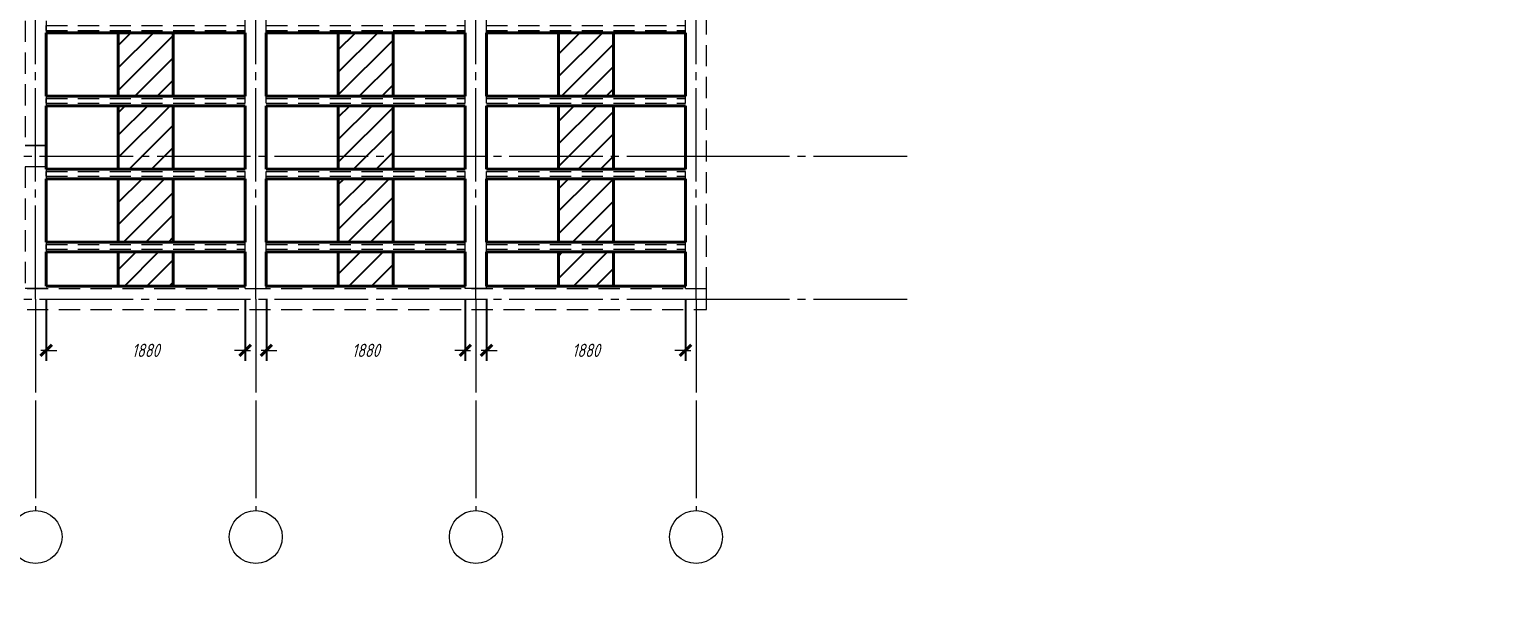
# Model space of a CAD drawing. Header units: millimetres. Extents: x 0 to 6720, y 0 to 297.
# Drawn here: x 1400.5 to 1676, y 0 to 109.4 of the extents above; entities that cross this region are included whole.
import ezdxf

# ---------------------------------------------------------------- set-up
doc = ezdxf.new("R2010")
doc.units = ezdxf.units.MM
for name, pattern in [('K5LT_AXLED', [22.1875, 17.6875, -1.5, 1.5, -1.5]), ('K5LT_BASIC', [0]), ('K5LT_DASHED', [6, 4, -2]), ('K5LT_THIN', [0])]:
    doc.linetypes.add(name, pattern=pattern)
doc.layers.add('Системный слой', color=7, linetype='Continuous')
doc.styles.add('KDIMTEXTSTYLE', font='GOST_AU.SHX', dxfattribs={"width": 0.96, "oblique": 15, "height": 5})
doc.styles.add('KTEXTSTYLE', font='GOST_AU.SHX', dxfattribs={"width": 0.96, "height": 5})
doc.dimstyles.new('KDIMSTYLE (0.02)', dxfattribs={"dimtxt": 5, "dimasz": 1, "dimexe": 2, "dimexo": 0, "dimgap": 1, "dimtad": 1, "dimlfac": 50, "dimtxsty": 'KDIMTEXTSTYLE', "dimsah": 1, "dimcen": 0, "dimdle": 1, "dimadec": 0, "dimazin": 0, "dimtfac": 0.667, "dimtmove": 0, "dimatfit": 3, "dimfxl": 0, "dimtvp": 1, "dimtolj": 1, "dimtzin": 0, "dimarcsym": 0})
pattern_1 = [(45, (0, 0), (-2.1213203, 2.1213203), [])]

# ---------------------------------------------------------------- blocks, each defined once
blk = doc.blocks.new('U143')
at = {"layer": 'Системный слой', "color": 5, "linetype": 'K5LT_BASIC', "lineweight": 40}
for p, q in [((1427.71, 108.75), (1403.71, 108.75)), ((1403.71, 108.75), (1403.71, 96.75)), ((1427.71, 96.75), (1427.71, 108.75)), ((1403.71, 96.75), (1427.71, 96.75))]:
    blk.add_line(p, q, dxfattribs=at)
blk = doc.blocks.new('U144')
at = {"layer": 'Системный слой', "color": 5, "linetype": 'K5LT_BASIC', "lineweight": 40}
for p, q in [((1441.31, 108.75), (1417.31, 108.75)), ((1417.31, 108.75), (1417.31, 96.75)), ((1441.31, 96.75), (1441.31, 108.75)), ((1417.31, 96.75), (1441.31, 96.75))]:
    blk.add_line(p, q, dxfattribs=at)
blk = doc.blocks.new('U145')
at = {"layer": 'Системный слой', "color": 5, "linetype": 'K5LT_BASIC', "lineweight": 40}
for p, q in [((1427.71, 94.95), (1403.71, 94.95)), ((1403.71, 94.95), (1403.71, 82.95)), ((1427.71, 82.95), (1427.71, 94.95)), ((1403.71, 82.95), (1427.71, 82.95))]:
    blk.add_line(p, q, dxfattribs=at)
blk = doc.blocks.new('U146')
at = {"layer": 'Системный слой', "color": 5, "linetype": 'K5LT_BASIC', "lineweight": 40}
for p, q in [((1441.31, 94.95), (1417.31, 94.95)), ((1417.31, 94.95), (1417.31, 82.95)), ((1441.31, 82.95), (1441.31, 94.95)), ((1417.31, 82.95), (1441.31, 82.95))]:
    blk.add_line(p, q, dxfattribs=at)
blk = doc.blocks.new('U147')
at = {"layer": 'Системный слой', "color": 5, "linetype": 'K5LT_BASIC', "lineweight": 40}
for p, q in [((1427.71, 81.15), (1403.71, 81.15)), ((1403.71, 81.15), (1403.71, 69.15)), ((1427.71, 69.15), (1427.71, 81.15)), ((1403.71, 69.15), (1427.71, 69.15))]:
    blk.add_line(p, q, dxfattribs=at)
blk = doc.blocks.new('U148')
at = {"layer": 'Системный слой', "color": 5, "linetype": 'K5LT_BASIC', "lineweight": 40}
for p, q in [((1441.31, 81.15), (1417.31, 81.15)), ((1417.31, 81.15), (1417.31, 69.15)), ((1441.31, 69.15), (1441.31, 81.15)), ((1417.31, 69.15), (1441.31, 69.15))]:
    blk.add_line(p, q, dxfattribs=at)
blk = doc.blocks.new('U149')
at = {"layer": 'Системный слой', "color": 5, "linetype": 'K5LT_BASIC', "lineweight": 40}
for p, q in [((1427.71, 67.35), (1403.71, 67.35)), ((1403.71, 67.35), (1403.71, 60.84)), ((1427.71, 60.84), (1427.71, 67.35)), ((1403.71, 60.84), (1427.71, 60.84))]:
    blk.add_line(p, q, dxfattribs=at)
blk = doc.blocks.new('U150')
at = {"layer": 'Системный слой', "color": 5, "linetype": 'K5LT_BASIC', "lineweight": 40}
for p, q in [((1441.31, 67.35), (1417.31, 67.35)), ((1417.31, 67.35), (1417.31, 60.84)), ((1441.31, 60.84), (1441.31, 67.35)), ((1417.31, 60.84), (1441.31, 60.84))]:
    blk.add_line(p, q, dxfattribs=at)
blk = doc.blocks.new('U153')
at = {"layer": 'Системный слой', "color": 5, "linetype": 'K5LT_BASIC', "lineweight": 40}
for p, q in [((1469.31, 108.75), (1445.31, 108.75)), ((1445.31, 108.75), (1445.31, 96.75)), ((1469.31, 96.75), (1469.31, 108.75)), ((1445.31, 96.75), (1469.31, 96.75))]:
    blk.add_line(p, q, dxfattribs=at)
blk = doc.blocks.new('U154')
at = {"layer": 'Системный слой', "color": 5, "linetype": 'K5LT_BASIC', "lineweight": 40}
for p, q in [((1482.91, 108.75), (1458.91, 108.75)), ((1458.91, 108.75), (1458.91, 96.75)), ((1482.91, 96.75), (1482.91, 108.75)), ((1458.91, 96.75), (1482.91, 96.75))]:
    blk.add_line(p, q, dxfattribs=at)
blk = doc.blocks.new('U155')
at = {"layer": 'Системный слой', "color": 5, "linetype": 'K5LT_BASIC', "lineweight": 40}
for p, q in [((1469.31, 94.95), (1445.31, 94.95)), ((1445.31, 94.95), (1445.31, 82.95)), ((1469.31, 82.95), (1469.31, 94.95)), ((1445.31, 82.95), (1469.31, 82.95))]:
    blk.add_line(p, q, dxfattribs=at)
blk = doc.blocks.new('U156')
at = {"layer": 'Системный слой', "color": 5, "linetype": 'K5LT_BASIC', "lineweight": 40}
for p, q in [((1482.91, 94.95), (1458.91, 94.95)), ((1458.91, 94.95), (1458.91, 82.95)), ((1482.91, 82.95), (1482.91, 94.95)), ((1458.91, 82.95), (1482.91, 82.95))]:
    blk.add_line(p, q, dxfattribs=at)
blk = doc.blocks.new('U157')
at = {"layer": 'Системный слой', "color": 5, "linetype": 'K5LT_BASIC', "lineweight": 40}
for p, q in [((1469.31, 81.15), (1445.31, 81.15)), ((1445.31, 81.15), (1445.31, 69.15)), ((1469.31, 69.15), (1469.31, 81.15)), ((1445.31, 69.15), (1469.31, 69.15))]:
    blk.add_line(p, q, dxfattribs=at)
blk = doc.blocks.new('U158')
at = {"layer": 'Системный слой', "color": 5, "linetype": 'K5LT_BASIC', "lineweight": 40}
for p, q in [((1482.91, 81.15), (1458.91, 81.15)), ((1458.91, 81.15), (1458.91, 69.15)), ((1482.91, 69.15), (1482.91, 81.15)), ((1458.91, 69.15), (1482.91, 69.15))]:
    blk.add_line(p, q, dxfattribs=at)
blk = doc.blocks.new('U159')
at = {"layer": 'Системный слой', "color": 5, "linetype": 'K5LT_BASIC', "lineweight": 40}
for p, q in [((1469.31, 67.35), (1445.31, 67.35)), ((1445.31, 67.35), (1445.31, 60.84)), ((1469.31, 60.84), (1469.31, 67.35)), ((1445.31, 60.84), (1469.31, 60.84))]:
    blk.add_line(p, q, dxfattribs=at)
blk = doc.blocks.new('U160')
at = {"layer": 'Системный слой', "color": 5, "linetype": 'K5LT_BASIC', "lineweight": 40}
for p, q in [((1482.91, 67.35), (1458.91, 67.35)), ((1458.91, 67.35), (1458.91, 60.84)), ((1482.91, 60.84), (1482.91, 67.35)), ((1458.91, 60.84), (1482.91, 60.84))]:
    blk.add_line(p, q, dxfattribs=at)
blk = doc.blocks.new('U163')
at = {"layer": 'Системный слой', "color": 5, "linetype": 'K5LT_BASIC', "lineweight": 40}
for p, q in [((1510.91, 108.75), (1486.91, 108.75)), ((1486.91, 108.75), (1486.91, 96.75)), ((1510.91, 96.75), (1510.91, 108.75)), ((1486.91, 96.75), (1510.91, 96.75))]:
    blk.add_line(p, q, dxfattribs=at)
blk = doc.blocks.new('U164')
at = {"layer": 'Системный слой', "color": 5, "linetype": 'K5LT_BASIC', "lineweight": 40}
for p, q in [((1524.51, 108.75), (1500.51, 108.75)), ((1500.51, 108.75), (1500.51, 96.75)), ((1524.51, 96.75), (1524.51, 108.75)), ((1500.51, 96.75), (1524.51, 96.75))]:
    blk.add_line(p, q, dxfattribs=at)
blk = doc.blocks.new('U165')
at = {"layer": 'Системный слой', "color": 5, "linetype": 'K5LT_BASIC', "lineweight": 40}
for p, q in [((1510.91, 94.95), (1486.91, 94.95)), ((1486.91, 94.95), (1486.91, 82.95)), ((1510.91, 82.95), (1510.91, 94.95)), ((1486.91, 82.95), (1510.91, 82.95))]:
    blk.add_line(p, q, dxfattribs=at)
blk = doc.blocks.new('U166')
at = {"layer": 'Системный слой', "color": 5, "linetype": 'K5LT_BASIC', "lineweight": 40}
for p, q in [((1524.51, 94.95), (1500.51, 94.95)), ((1500.51, 94.95), (1500.51, 82.95)), ((1524.51, 82.95), (1524.51, 94.95)), ((1500.51, 82.95), (1524.51, 82.95))]:
    blk.add_line(p, q, dxfattribs=at)
blk = doc.blocks.new('U167')
at = {"layer": 'Системный слой', "color": 5, "linetype": 'K5LT_BASIC', "lineweight": 40}
for p, q in [((1510.91, 81.15), (1486.91, 81.15)), ((1486.91, 81.15), (1486.91, 69.15)), ((1510.91, 69.15), (1510.91, 81.15)), ((1486.91, 69.15), (1510.91, 69.15))]:
    blk.add_line(p, q, dxfattribs=at)
blk = doc.blocks.new('U168')
at = {"layer": 'Системный слой', "color": 5, "linetype": 'K5LT_BASIC', "lineweight": 40}
for p, q in [((1524.51, 81.15), (1500.51, 81.15)), ((1500.51, 81.15), (1500.51, 69.15)), ((1524.51, 69.15), (1524.51, 81.15)), ((1500.51, 69.15), (1524.51, 69.15))]:
    blk.add_line(p, q, dxfattribs=at)
blk = doc.blocks.new('U169')
at = {"layer": 'Системный слой', "color": 5, "linetype": 'K5LT_BASIC', "lineweight": 40}
for p, q in [((1510.91, 67.35), (1486.91, 67.35)), ((1486.91, 67.35), (1486.91, 60.84)), ((1510.91, 60.84), (1510.91, 67.35)), ((1486.91, 60.84), (1510.91, 60.84))]:
    blk.add_line(p, q, dxfattribs=at)
blk = doc.blocks.new('U170')
at = {"layer": 'Системный слой', "color": 5, "linetype": 'K5LT_BASIC', "lineweight": 40}
for p, q in [((1524.51, 67.35), (1500.51, 67.35)), ((1500.51, 67.35), (1500.51, 60.84)), ((1524.51, 60.84), (1524.51, 67.35)), ((1500.51, 60.84), (1524.51, 60.84))]:
    blk.add_line(p, q, dxfattribs=at)
blk = doc.blocks.new('U222')
at = {"layer": 'Системный слой', "color": 7, "linetype": 'K5LT_DASHED', "lineweight": 18}
for p, q in [((1333.91, 252.2), (1333.91, 248.2)), ((1333.91, 252.2), (1528.51, 252.2)), ((1528.51, 252.2), (1528.51, 248.2)), ((1333.91, 248.2), (1528.51, 248.2)), ((1337.91, 248.2), (1333.91, 248.2)), ((1333.91, 248.2), (1333.91, 208.8)), ((1337.91, 248.2), (1337.91, 208.8)), ((1403.71, 248.2), (1399.71, 248.2)), ((1399.71, 248.2), (1399.71, 208.8)), ((1403.71, 248.2), (1403.71, 208.8)), ((1445.31, 248.2), (1441.31, 248.2)), ((1441.31, 248.2), (1441.31, 208.8)), ((1445.31, 248.2), (1445.31, 208.8)), ((1528.51, 248.2), (1524.51, 248.2)), ((1524.51, 248.2), (1524.51, 208.8)), ((1528.51, 248.2), (1528.51, 208.8)), ((1333.91, 208.8), (1333.91, 204.8)), ((1333.91, 208.8), (1528.51, 208.8)), ((1337.91, 208.8), (1333.91, 208.8)), ((1403.71, 208.8), (1399.71, 208.8)), ((1445.31, 208.8), (1441.31, 208.8)), ((1528.51, 208.8), (1524.51, 208.8)), ((1528.51, 208.8), (1528.51, 204.8)), ((1333.91, 204.8), (1528.51, 204.8)), ((1333.91, 165.4), (1333.91, 204.8)), ((1337.91, 204.8), (1333.91, 204.8)), ((1337.91, 165.4), (1337.91, 204.8)), ((1399.71, 165.4), (1399.71, 204.8)), ((1403.71, 204.8), (1399.71, 204.8)), ((1403.71, 165.4), (1403.71, 204.8)), ((1441.31, 165.4), (1441.31, 204.8)), ((1445.31, 204.8), (1441.31, 204.8)), ((1445.31, 165.4), (1445.31, 204.8)), ((1524.51, 165.4), (1524.51, 204.8)), ((1528.51, 204.8), (1524.51, 204.8)), ((1528.51, 165.4), (1528.51, 204.8)), ((1333.91, 165.4), (1333.91, 161.4)), ((1333.91, 165.4), (1528.51, 165.4)), ((1337.91, 165.4), (1333.91, 165.4)), ((1403.71, 165.4), (1399.71, 165.4)), ((1445.31, 165.4), (1441.31, 165.4)), ((1528.51, 165.4), (1524.51, 165.4)), ((1528.51, 165.4), (1528.51, 161.4)), ((1333.91, 161.4), (1528.51, 161.4)), ((1337.91, 161.4), (1333.91, 161.4)), ((1333.91, 161.4), (1333.91, 127)), ((1337.91, 161.4), (1337.91, 127)), ((1403.71, 161.4), (1399.71, 161.4)), ((1399.71, 161.4), (1399.71, 127)), ((1403.71, 161.4), (1403.71, 127)), ((1445.31, 161.4), (1441.31, 161.4)), ((1441.31, 161.4), (1441.31, 127)), ((1445.31, 161.4), (1445.31, 127)), ((1528.51, 161.4), (1524.51, 161.4)), ((1524.51, 161.4), (1524.51, 127)), ((1528.51, 161.4), (1528.51, 127)), ((1333.91, 127), (1333.91, 123)), ((1333.91, 127), (1528.51, 127)), ((1337.91, 127), (1333.91, 127)), ((1403.71, 127), (1399.71, 127)), ((1445.31, 127), (1441.31, 127)), ((1528.51, 127), (1524.51, 127)), ((1528.51, 127), (1528.51, 123)), ((1333.91, 123), (1528.51, 123)), ((1333.91, 87.4), (1333.91, 123)), ((1337.91, 123), (1333.91, 123)), ((1337.91, 87.4), (1337.91, 123)), ((1403.71, 123), (1399.71, 123)), ((1399.71, 123), (1399.71, 87.4)), ((1403.71, 123), (1403.71, 87.4)), ((1441.31, 60.4), (1441.31, 123)), ((1445.31, 123), (1441.31, 123)), ((1445.31, 60.4), (1445.31, 123)), ((1482.91, 60.4), (1482.91, 123)), ((1486.91, 123), (1482.91, 123)), ((1486.91, 60.4), (1486.91, 123)), ((1524.51, 60.4), (1524.51, 123)), ((1528.51, 123), (1524.51, 123)), ((1528.51, 60.4), (1528.51, 123)), ((1403.71, 87.4), (1333.91, 87.4)), ((1333.91, 83.4), (1333.91, 87.4)), ((1333.91, 87.4), (1337.91, 87.4)), ((1399.71, 87.4), (1403.71, 87.4)), ((1403.71, 83.4), (1403.71, 87.4)), ((1403.71, 83.4), (1333.91, 83.4)), ((1358.11, 60.4), (1358.11, 83.4)), ((1362.11, 83.4), (1358.11, 83.4)), ((1362.11, 60.4), (1362.11, 83.4)), ((1403.71, 83.4), (1399.71, 83.4)), ((1399.71, 83.4), (1399.71, 60.4)), ((1403.71, 83.4), (1403.71, 60.4)), ((1358.11, 60.4), (1358.11, 56.4)), ((1358.11, 60.4), (1528.51, 60.4)), ((1362.11, 60.4), (1358.11, 60.4)), ((1403.71, 60.4), (1399.71, 60.4)), ((1441.31, 60.4), (1445.31, 60.4)), ((1486.91, 60.4), (1482.91, 60.4)), ((1524.51, 60.4), (1528.51, 60.4)), ((1528.51, 56.4), (1528.51, 60.4)), ((1358.11, 56.4), (1528.51, 56.4))]:
    blk.add_line(p, q, dxfattribs=at)
blk = doc.blocks.new('U223')
at = {"layer": 'Системный слой', "color": 7, "linetype": 'K5LT_DASHED', "lineweight": 18}
for p, q in [((1344.51, 248.2), (1344.51, 208.8)), ((1344.51, 248.2), (1345.41, 248.2)), ((1345.41, 248.2), (1345.41, 208.8)), ((1358.31, 248.2), (1358.31, 208.8)), ((1358.31, 248.2), (1359.21, 248.2)), ((1359.21, 248.2), (1359.21, 208.8)), ((1372.11, 248.2), (1372.11, 208.8)), ((1372.11, 248.2), (1373.01, 248.2)), ((1373.01, 248.2), (1373.01, 208.8)), ((1385.91, 248.2), (1385.91, 208.8)), ((1385.91, 248.2), (1386.81, 248.2)), ((1386.81, 248.2), (1386.81, 208.8)), ((1416.61, 248.2), (1416.61, 208.8)), ((1416.61, 248.2), (1417.51, 248.2)), ((1417.51, 248.2), (1417.51, 208.8)), ((1430.41, 248.2), (1430.41, 208.8)), ((1430.41, 248.2), (1431.31, 248.2)), ((1431.31, 248.2), (1431.31, 208.8)), ((1458.21, 248.2), (1458.21, 208.8)), ((1458.21, 248.2), (1459.11, 248.2)), ((1459.11, 248.2), (1459.11, 208.8)), ((1472.01, 248.2), (1472.01, 208.8)), ((1472.01, 248.2), (1472.91, 248.2)), ((1472.91, 248.2), (1472.91, 208.8)), ((1485.81, 248.2), (1485.81, 208.8)), ((1485.81, 248.2), (1486.71, 248.2)), ((1486.71, 248.2), (1486.71, 208.8)), ((1499.61, 248.2), (1499.61, 208.8)), ((1499.61, 248.2), (1500.51, 248.2)), ((1500.51, 248.2), (1500.51, 208.8)), ((1513.41, 248.2), (1513.41, 208.8)), ((1513.41, 248.2), (1514.31, 248.2)), ((1514.31, 248.2), (1514.31, 208.8)), ((1344.51, 208.8), (1345.41, 208.8)), ((1358.31, 208.8), (1359.21, 208.8)), ((1372.11, 208.8), (1373.01, 208.8)), ((1385.91, 208.8), (1386.81, 208.8)), ((1416.61, 208.8), (1417.51, 208.8)), ((1430.41, 208.8), (1431.31, 208.8)), ((1458.21, 208.8), (1459.11, 208.8)), ((1472.01, 208.8), (1472.91, 208.8)), ((1485.81, 208.8), (1486.71, 208.8)), ((1499.61, 208.8), (1500.51, 208.8)), ((1513.41, 208.8), (1514.31, 208.8)), ((1344.51, 204.8), (1344.51, 165.4)), ((1344.51, 204.8), (1345.41, 204.8)), ((1345.41, 204.8), (1345.41, 165.4)), ((1358.31, 204.8), (1358.31, 165.4)), ((1358.31, 204.8), (1359.21, 204.8)), ((1359.21, 204.8), (1359.21, 165.4)), ((1372.11, 204.8), (1372.11, 165.4)), ((1372.11, 204.8), (1373.01, 204.8)), ((1373.01, 204.8), (1373.01, 165.4)), ((1385.91, 204.8), (1385.91, 165.4)), ((1385.91, 204.8), (1386.81, 204.8)), ((1386.81, 204.8), (1386.81, 165.4)), ((1416.61, 204.8), (1416.61, 165.4)), ((1416.61, 204.8), (1417.51, 204.8)), ((1417.51, 204.8), (1417.51, 165.4)), ((1430.41, 204.8), (1430.41, 165.4)), ((1430.41, 204.8), (1431.31, 204.8)), ((1431.31, 204.8), (1431.31, 165.4)), ((1458.21, 204.8), (1458.21, 165.4)), ((1458.21, 204.8), (1459.11, 204.8)), ((1459.11, 204.8), (1459.11, 165.4)), ((1472.01, 204.8), (1472.01, 165.4)), ((1472.01, 204.8), (1472.91, 204.8)), ((1472.91, 204.8), (1472.91, 165.4)), ((1485.81, 204.8), (1485.81, 165.4)), ((1485.81, 204.8), (1486.71, 204.8)), ((1486.71, 204.8), (1486.71, 165.4)), ((1499.61, 204.8), (1499.61, 165.4)), ((1499.61, 204.8), (1500.51, 204.8)), ((1500.51, 204.8), (1500.51, 165.4)), ((1513.41, 204.8), (1513.41, 165.4)), ((1513.41, 204.8), (1514.31, 204.8)), ((1514.31, 204.8), (1514.31, 165.4)), ((1344.51, 165.4), (1345.41, 165.4)), ((1358.31, 165.4), (1359.21, 165.4)), ((1372.11, 165.4), (1373.01, 165.4)), ((1385.91, 165.4), (1386.81, 165.4)), ((1416.61, 165.4), (1417.51, 165.4)), ((1430.41, 165.4), (1431.31, 165.4)), ((1458.21, 165.4), (1459.11, 165.4)), ((1472.01, 165.4), (1472.91, 165.4)), ((1485.81, 165.4), (1486.71, 165.4)), ((1499.61, 165.4), (1500.51, 165.4)), ((1513.41, 165.4), (1514.31, 165.4)), ((1344.51, 161.4), (1344.51, 127)), ((1344.51, 161.4), (1345.41, 161.4)), ((1345.41, 161.4), (1345.41, 127)), ((1358.31, 161.4), (1358.31, 127)), ((1358.31, 161.4), (1359.21, 161.4)), ((1359.21, 161.4), (1359.21, 127)), ((1372.11, 161.4), (1372.11, 127)), ((1372.11, 161.4), (1373.01, 161.4)), ((1373.01, 161.4), (1373.01, 127)), ((1385.91, 161.4), (1385.91, 127)), ((1385.91, 161.4), (1386.81, 161.4)), ((1386.81, 161.4), (1386.81, 127)), ((1416.61, 161.4), (1416.61, 127)), ((1416.61, 161.4), (1417.51, 161.4)), ((1417.51, 161.4), (1417.51, 127)), ((1430.41, 161.4), (1430.41, 127)), ((1430.41, 161.4), (1431.31, 161.4)), ((1431.31, 161.4), (1431.31, 127)), ((1458.21, 161.4), (1458.21, 127)), ((1458.21, 161.4), (1459.11, 161.4)), ((1459.11, 161.4), (1459.11, 127)), ((1472.01, 161.4), (1472.01, 127)), ((1472.01, 161.4), (1472.91, 161.4)), ((1472.91, 161.4), (1472.91, 127)), ((1485.81, 161.4), (1485.81, 127)), ((1485.81, 161.4), (1486.71, 161.4)), ((1486.71, 161.4), (1486.71, 127)), ((1499.61, 161.4), (1499.61, 127)), ((1499.61, 161.4), (1500.51, 161.4)), ((1500.51, 161.4), (1500.51, 127)), ((1513.41, 161.4), (1513.41, 127)), ((1513.41, 161.4), (1514.31, 161.4)), ((1514.31, 161.4), (1514.31, 127)), ((1344.51, 127), (1345.41, 127)), ((1358.31, 127), (1359.21, 127)), ((1372.11, 127), (1373.01, 127)), ((1385.91, 127), (1386.81, 127)), ((1416.61, 127), (1417.51, 127)), ((1430.41, 127), (1431.31, 127)), ((1458.21, 127), (1459.11, 127)), ((1472.01, 127), (1472.91, 127)), ((1485.81, 127), (1486.71, 127)), ((1499.61, 127), (1500.51, 127)), ((1513.41, 127), (1514.31, 127)), ((1344.51, 123), (1344.51, 87.6)), ((1344.51, 123), (1345.41, 123)), ((1345.41, 123), (1345.41, 87.6)), ((1358.31, 123), (1358.31, 87.6)), ((1358.31, 123), (1359.21, 123)), ((1359.21, 123), (1359.21, 87.6)), ((1372.11, 123), (1372.11, 87.4)), ((1372.11, 123), (1373.01, 123)), ((1373.01, 123), (1373.01, 87.4)), ((1385.91, 123), (1385.91, 87.4)), ((1385.91, 123), (1386.81, 123)), ((1386.81, 123), (1386.81, 87.4)), ((1403.71, 109.2), (1403.71, 110.1)), ((1403.71, 110.1), (1441.31, 110.1)), ((1403.71, 109.2), (1441.31, 109.2)), ((1441.31, 109.2), (1441.31, 110.1)), ((1445.31, 109.2), (1445.31, 110.1)), ((1445.31, 110.1), (1482.91, 110.1)), ((1445.31, 109.2), (1482.91, 109.2)), ((1482.91, 109.2), (1482.91, 110.1)), ((1486.91, 109.2), (1486.91, 110.1)), ((1486.91, 110.1), (1524.51, 110.1)), ((1486.91, 109.2), (1524.51, 109.2)), ((1524.51, 109.2), (1524.51, 110.1)), ((1403.71, 95.4), (1403.71, 96.3)), ((1403.71, 96.3), (1441.31, 96.3)), ((1403.71, 95.4), (1441.31, 95.4)), ((1441.31, 95.4), (1441.31, 96.3)), ((1445.31, 95.4), (1445.31, 96.3)), ((1445.31, 96.3), (1482.91, 96.3)), ((1445.31, 95.4), (1482.91, 95.4)), ((1482.91, 95.4), (1482.91, 96.3)), ((1486.91, 95.4), (1486.91, 96.3)), ((1486.91, 96.3), (1524.51, 96.3)), ((1486.91, 95.4), (1524.51, 95.4)), ((1524.51, 95.4), (1524.51, 96.3)), ((1344.51, 87.6), (1345.41, 87.6)), ((1358.31, 87.6), (1359.21, 87.6)), ((1372.11, 87.4), (1373.01, 87.4)), ((1385.91, 87.4), (1386.81, 87.4)), ((1372.11, 83.4), (1372.11, 60.4)), ((1372.11, 83.4), (1373.01, 83.4)), ((1373.01, 83.4), (1373.01, 60.4)), ((1385.91, 83.4), (1385.91, 60.4)), ((1385.91, 83.4), (1386.81, 83.4)), ((1386.81, 83.4), (1386.81, 60.4)), ((1403.71, 81.6), (1403.71, 82.5)), ((1403.71, 82.5), (1441.31, 82.5)), ((1403.71, 81.6), (1441.31, 81.6)), ((1441.31, 81.6), (1441.31, 82.5)), ((1445.31, 81.6), (1445.31, 82.5)), ((1445.31, 82.5), (1482.91, 82.5)), ((1445.31, 81.6), (1482.91, 81.6)), ((1482.91, 81.6), (1482.91, 82.5)), ((1486.91, 81.6), (1486.91, 82.5)), ((1486.91, 82.5), (1524.51, 82.5)), ((1486.91, 81.6), (1524.51, 81.6)), ((1524.51, 81.6), (1524.51, 82.5)), ((1403.71, 67.8), (1403.71, 68.7)), ((1403.71, 68.7), (1441.31, 68.7)), ((1403.71, 67.8), (1441.31, 67.8)), ((1441.31, 67.8), (1441.31, 68.7)), ((1445.31, 67.8), (1445.31, 68.7)), ((1445.31, 68.7), (1482.91, 68.7)), ((1445.31, 67.8), (1482.91, 67.8)), ((1482.91, 67.8), (1482.91, 68.7)), ((1486.91, 67.8), (1486.91, 68.7)), ((1486.91, 68.7), (1524.51, 68.7)), ((1486.91, 67.8), (1524.51, 67.8)), ((1524.51, 67.8), (1524.51, 68.7)), ((1372.11, 60.4), (1373.01, 60.4)), ((1385.91, 60.4), (1386.81, 60.4))]:
    blk.add_line(p, q, dxfattribs=at)
blk = doc.blocks.new('U225')
at = {"layer": 'Системный слой', "color": 30, "linetype": 'K5LT_AXLED', "lineweight": 18}
for p, q in [((1335.91, 58.4), (1526.51, 58.4)), ((1526.51, 58.4), (1566.51, 58.4))]:
    blk.add_line(p, q, dxfattribs=at)
blk = doc.blocks.new('U226')
at = {"layer": 'Системный слой', "color": 30, "linetype": 'K5LT_AXLED', "lineweight": 18}
for p, q in [((1335.91, 85.4), (1526.51, 85.4)), ((1526.51, 85.4), (1566.51, 85.4))]:
    blk.add_line(p, q, dxfattribs=at)
blk = doc.blocks.new('U233')
at = {"layer": 'Системный слой', "color": 30, "linetype": 'K5LT_AXLED', "lineweight": 18}
for p, q in [((1401.71, 250.2), (1401.71, 290.2)), ((1401.71, 58.4), (1401.71, 250.2)), ((1401.71, 58.4), (1401.71, 38.4)), ((1401.71, 38.4), (1401.71, 18.4))]:
    blk.add_line(p, q, dxfattribs=at)
at = {"layer": 'Системный слой', "color": 7, "linetype": 'K5LT_THIN', "lineweight": 18}
blk.add_arc((1401.71, 13.4), 5, 0, 360, dxfattribs=at)
blk = doc.blocks.new('U234')
at = {"layer": 'Системный слой', "color": 30, "linetype": 'K5LT_AXLED', "lineweight": 18}
for p, q in [((1443.31, 250.2), (1443.31, 290.2)), ((1443.31, 58.4), (1443.31, 250.2)), ((1443.31, 58.4), (1443.31, 38.4)), ((1443.31, 38.4), (1443.31, 18.4))]:
    blk.add_line(p, q, dxfattribs=at)
at = {"layer": 'Системный слой', "color": 7, "linetype": 'K5LT_THIN', "lineweight": 18}
blk.add_arc((1443.31, 13.4), 5, 0, 360, dxfattribs=at)
blk = doc.blocks.new('U235')
at = {"layer": 'Системный слой', "color": 30, "linetype": 'K5LT_AXLED', "lineweight": 18}
for p, q in [((1484.91, 250.2), (1484.91, 290.2)), ((1484.91, 58.4), (1484.91, 250.2)), ((1484.91, 58.4), (1484.91, 38.4)), ((1484.91, 38.4), (1484.91, 18.4))]:
    blk.add_line(p, q, dxfattribs=at)
at = {"layer": 'Системный слой', "color": 7, "linetype": 'K5LT_THIN', "lineweight": 18}
blk.add_arc((1484.91, 13.4), 5, 0, 360, dxfattribs=at)
blk = doc.blocks.new('U236')
at = {"layer": 'Системный слой', "color": 30, "linetype": 'K5LT_AXLED', "lineweight": 18}
for p, q in [((1526.51, 250.2), (1526.51, 290.2)), ((1526.51, 58.4), (1526.51, 250.2)), ((1526.51, 58.4), (1526.51, 38.4)), ((1526.51, 38.4), (1526.51, 18.4))]:
    blk.add_line(p, q, dxfattribs=at)
at = {"layer": 'Системный слой', "color": 7, "linetype": 'K5LT_THIN', "lineweight": 18}
blk.add_arc((1526.51, 13.4), 5, 0, 360, dxfattribs=at)
blk = doc.blocks.new('U224')
at = {"layer": 'Системный слой'}
for name in ['U233', 'U234', 'U235', 'U236', 'U226', 'U225']:
    blk.add_blockref(name, (0, 0), dxfattribs=at)
blk = doc.blocks.new('KDIMARROW_03')
at = {"layer": 'Системный слой', "color": 0, "linetype": 'K5LT_BASIC', "lineweight": 40}
blk.add_line((-1.06, -1.06), (1.06, 1.06), dxfattribs=at)
at = {"layer": 'Системный слой', "color": 0, "linetype": 'K5LT_THIN', "lineweight": 18}
for q in [(-1, 0), (2, 0)]:
    blk.add_line((0, 0), q, dxfattribs=at)

msp = doc.modelspace()

# ---------------------------------------------------------------- hatches: boundary and pattern name
at = {"layer": 'Системный слой'}
h = msp.add_hatch(dxfattribs=at)
h.set_pattern_fill('', angle=45, style=0, pattern_type=0)
h.set_pattern_definition(pattern_1)
h.paths.add_polyline_path([(1427.71417, 96.75198), (1427.71417, 108.75198), (1417.31417, 108.75198), (1417.31417, 96.75198)])
h = msp.add_hatch(dxfattribs=at)
h.set_pattern_fill('', angle=45, style=0, pattern_type=0)
h.set_pattern_definition(pattern_1)
h.paths.add_polyline_path([(1469.31417, 96.75198), (1469.31417, 108.75198), (1458.91417, 108.75198), (1458.91417, 96.75198)])
h = msp.add_hatch(dxfattribs=at)
h.set_pattern_fill('', angle=45, style=0, pattern_type=0)
h.set_pattern_definition(pattern_1)
h.paths.add_polyline_path([(1510.91418, 96.75197), (1510.91418, 108.75197), (1500.51418, 108.75197), (1500.51418, 96.75197)])
h = msp.add_hatch(dxfattribs=at)
h.set_pattern_fill('', angle=45, style=0, pattern_type=0)
h.set_pattern_definition(pattern_1)
h.paths.add_polyline_path([(1427.71417, 82.95198), (1427.71417, 94.95198), (1417.31417, 94.95198), (1417.31417, 82.95198)])
h = msp.add_hatch(dxfattribs=at)
h.set_pattern_fill('', angle=45, style=0, pattern_type=0)
h.set_pattern_definition(pattern_1)
h.paths.add_polyline_path([(1469.31417, 82.95198), (1469.31417, 94.95198), (1458.91417, 94.95198), (1458.91417, 82.95198)])
h = msp.add_hatch(dxfattribs=at)
h.set_pattern_fill('', angle=45, style=0, pattern_type=0)
h.set_pattern_definition(pattern_1)
h.paths.add_polyline_path([(1510.91418, 82.95198), (1510.91418, 94.95198), (1500.51418, 94.95198), (1500.51418, 82.95198)])
h = msp.add_hatch(dxfattribs=at)
h.set_pattern_fill('', angle=45, style=0, pattern_type=0)
h.set_pattern_definition(pattern_1)
h.paths.add_polyline_path([(1427.71417, 69.15198), (1427.71417, 81.15198), (1417.31417, 81.15198), (1417.31417, 69.15198)])
h = msp.add_hatch(dxfattribs=at)
h.set_pattern_fill('', angle=45, style=0, pattern_type=0)
h.set_pattern_definition(pattern_1)
h.paths.add_polyline_path([(1469.31417, 69.15198), (1469.31417, 81.15198), (1458.91417, 81.15198), (1458.91417, 69.15198)])
h = msp.add_hatch(dxfattribs=at)
h.set_pattern_fill('', angle=45, style=0, pattern_type=0)
h.set_pattern_definition(pattern_1)
h.paths.add_polyline_path([(1510.91418, 69.15198), (1510.91418, 81.15198), (1500.51418, 81.15198), (1500.51418, 69.15198)])
h = msp.add_hatch(dxfattribs=at)
h.set_pattern_fill('', angle=45, style=0, pattern_type=0)
h.set_pattern_definition(pattern_1)
h.paths.add_polyline_path([(1427.71417, 60.84196), (1427.71417, 67.35198), (1417.31417, 67.35198), (1417.31417, 60.84196)])
h = msp.add_hatch(dxfattribs=at)
h.set_pattern_fill('', angle=45, style=0, pattern_type=0)
h.set_pattern_definition(pattern_1)
h.paths.add_polyline_path([(1469.31417, 60.84197), (1469.31417, 67.35198), (1458.91417, 67.35198), (1458.91417, 60.84197)])
h = msp.add_hatch(dxfattribs=at)
h.set_pattern_fill('', angle=45, style=0, pattern_type=0)
h.set_pattern_definition(pattern_1)
h.paths.add_polyline_path([(1510.91418, 60.84196), (1510.91418, 67.35198), (1500.51418, 67.35198), (1500.51418, 60.84196)])

# ---------------------------------------------------------------- block references
for name in ['U224', 'U222', 'U223', 'U143', 'U144', 'U153', 'U154', 'U163', 'U164', 'U145', 'U146', 'U155', 'U156', 'U165', 'U166', 'U147', 'U148', 'U157', 'U158', 'U167', 'U168', 'U149', 'U150', 'U159', 'U160', 'U169', 'U170']:
    msp.add_blockref(name, (0, 0), dxfattribs=at)

# ---------------------------------------------------------------- dimensions: what is measured, and where the dimension line sits
at = {"layer": 'Системный слой', "color": 7}
for base, p1, p2, location in [((1403.71417, 48.68983), (1441.31417, 60.40197), (1403.71417, 60.40197), (1422.51417, 48.68983)), ((1445.31417, 48.68983), (1482.91416, 60.40197), (1445.31417, 60.40197), (1464.11417, 48.68983)), ((1486.91416, 48.68983), (1524.51417, 60.40197), (1486.91416, 60.40197), (1505.71417, 48.68983))]:
    msp.add_linear_dim(base=base, p1=p1, p2=p2, location=location, dimstyle='KDIMSTYLE (0.02)', override={"dimexo": 2, "dimpost": '\\H2.5;\\W0.965;\\Q15;<>', "dimblk1": 'KDIMARROW_03', "dimblk2": 'KDIMARROW_03', "dimse1": 0, "dimse2": 0, "dimclrt": 7, "dimtolj": 1}, dxfattribs=at).render()

doc.saveas('drawing.dxf')
